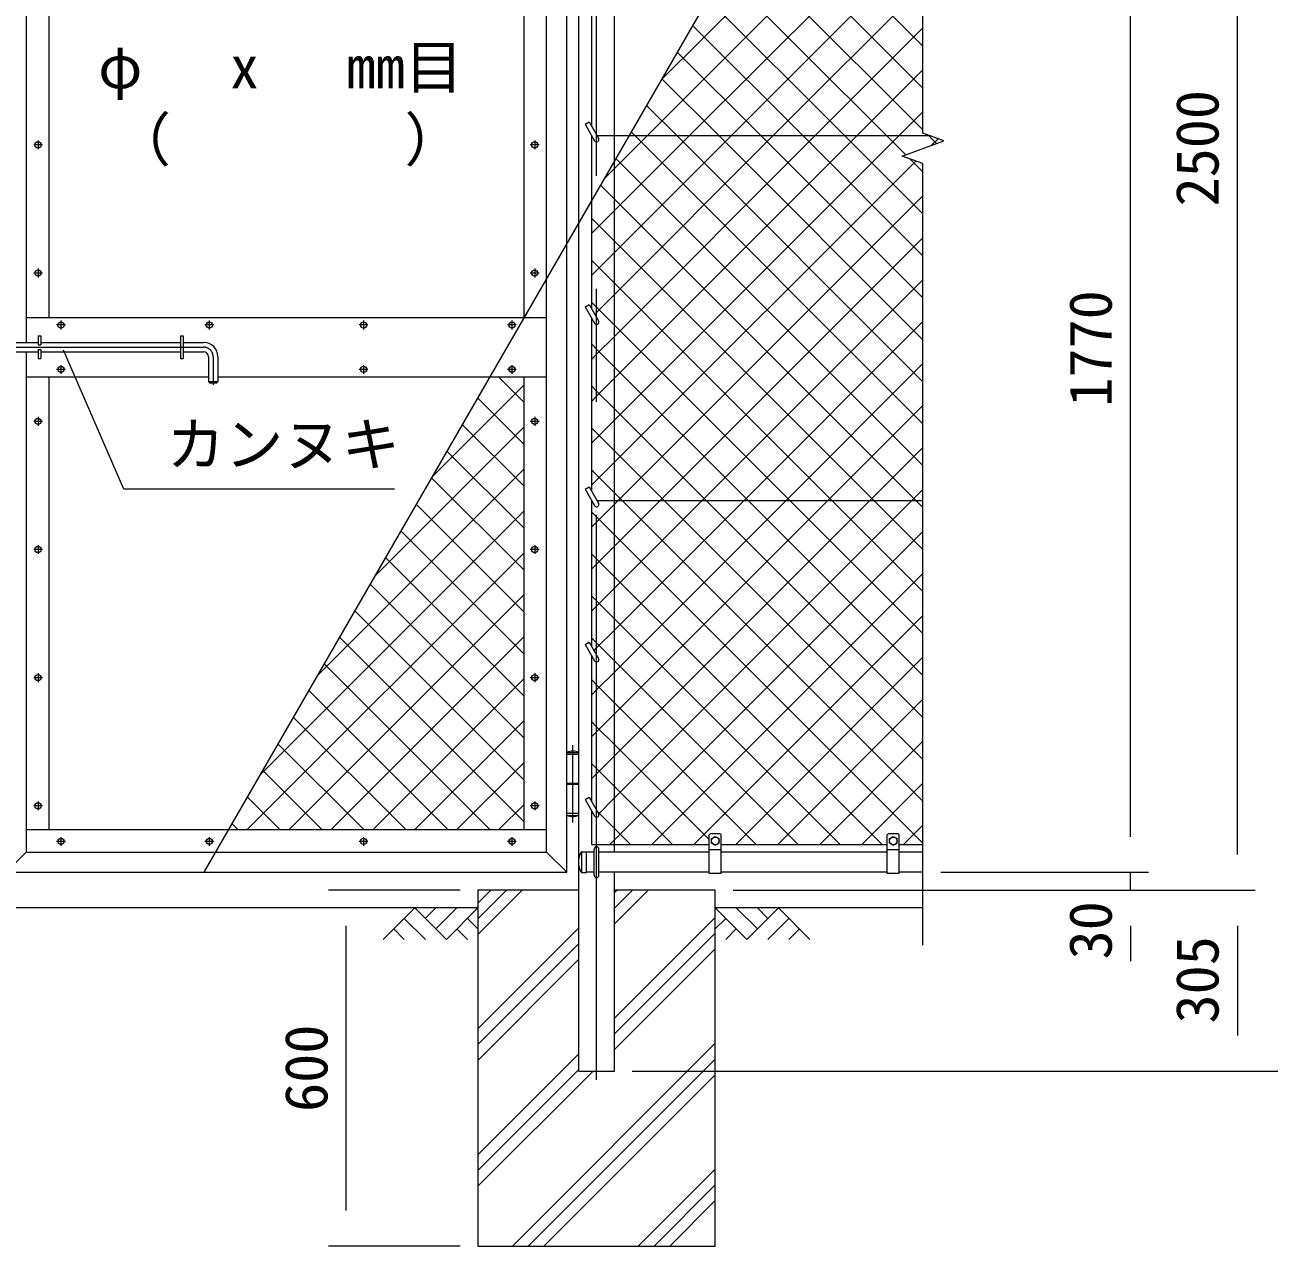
# Model space of a CAD drawing. Units: millimetres, scale not verified. Extents: x -6300 to 6300, y -4455 to 4455.
# Drawn here: x 1953 to 4050, y -1649 to 409 of the extents above; entities that cross this region are included whole.
import ezdxf
from ezdxf.enums import TextEntityAlignment as Align

# ---------------------------------------------------------------- set-up
doc = ezdxf.new("R2010")
doc.units = ezdxf.units.MM
doc.header["$LTSCALE"] = 30
doc.linetypes.add('USER1', pattern=[50.8, 31.75, -6.35, 6.35, -6.35])
for name, color, linetype, lineweight in [('0-0_D-STR1', 1, 'Continuous', 18), ('0-1_D-STR3', 3, 'Continuous', 13), ('0-2_D-BMK', 2, 'USER1', 13), ('0-3_D-STR4', 7, 'Continuous', 9), ('0-4_D-BGD', 7, 'Continuous', 9), ('0-5_D-DCR-HCH', 7, 'Continuous', 9), ('0-6_D-STR-DIM', 7, 'Continuous', 9), ('0-8_D-STR-TXT', 7, 'Continuous', 9), ('0-A_Defpoints', 8, 'Continuous', 18), ('0-B_D-STR2', 7, 'Continuous', 9)]:
    doc.layers.add(name, color=color, linetype=linetype, lineweight=lineweight)
doc.styles.add('ＭＳ ゴシック', font='')
doc.styles.get('ＭＳ ゴシック').set_extended_font_data('MS Gothic')

msp = doc.modelspace()

# ---------------------------------------------------------------- linework, layer by layer
at = {"layer": '0-0_D-STR1'}
for p, q in [((2946.31, -985.05), (2946.31, 1416.95)), ((2885.81, 780.95), (2885.81, -1354.05)), ((2865.81, -1019.05), (2865.81, 750.95)), ((1954.81, 716.95), (1954.81, -126.05)), ((2831.81, -985.05), (2831.81, 716.95)), ((1992.81, 678.95), (1992.81, -84.05)), ((2793.81, -84.05), (2793.81, 678.95)), ((1954.81, -84.05), (2831.81, -84.05)), ((1954.81, -142.05), (1954.81, -985.05)), ((1954.81, -184.05), (2261.81, -184.05)), ((1992.81, -184.05), (1992.81, -947.05)), ((2277.81, -184.05), (2831.81, -184.05)), ((2793.81, -947.05), (2793.81, -184.05)), ((1954.81, -947.05), (2831.81, -947.05)), ((1954.81, -985.05), (1920.81, -1019.05)), ((1954.81, -985.05), (2831.81, -985.05)), ((2831.81, -985.05), (2865.81, -1019.05)), ((2890.73, -984.55), (2899.06, -984.55)), ((2891.06, -1019.55), (2891.06, -984.55)), ((2899.06, -1019.55), (2899.06, -984.55)), ((2912.06, -985.05), (2899.06, -985.05)), ((3106.06, -985.05), (2920.06, -985.05)), ((3406.06, -985.05), (3126.06, -985.05)), ((3466.06, -985.05), (3426.06, -985.05)), ((1920.81, -1019.05), (2865.81, -1019.05)), ((2890.73, -1019.55), (2899.06, -1019.55)), ((2912.06, -1019.05), (2899.06, -1019.05)), ((3106.06, -1019.05), (2920.06, -1019.05)), ((3406.06, -1019.05), (3126.06, -1019.05)), ((3466.06, -1019.05), (3426.06, -1019.05))]:
    msp.add_line(p, q, dxfattribs=at)
msp.add_lwpolyline([(2885.81, -1354.05), (2946.31, -1354.05), (2946.31, -1019.05)], dxfattribs=at)
for centre, radius, start, end in [((2921.28, -1002.05), 35.72, 151.52136, 208.47864), ((2890.73, -985.55), 1, 90, 147.70173), ((2890.73, -1018.55), 1, 212.29827, 270)]:
    msp.add_arc(centre, radius, start, end, dxfattribs=at)
at = {"layer": '0-1_D-STR3'}
for p, q in [((2908.06, 237.81), (2908.06, 472.81)), ((2896.67, 241.54), (2903.59, 245.54)), ((2896.67, 241.54), (2912.59, 213.95)), ((2903.59, 245.54), (2919.52, 217.95)), ((2908.06, -69.69), (2908.06, 221.81)), ((3478.84, 221.95), (2917.21, 221.95)), ((2896.67, -65.96), (2903.59, -61.96)), ((2903.59, -61.96), (2919.52, -89.55)), ((2896.67, -65.96), (2912.59, -93.55)), ((2908.06, -377.19), (2908.06, -85.69)), ((1974.81, -115.05), (1974.81, -130.05)), ((1974.81, -115.05), (1979.31, -115.05)), ((1979.31, -115.05), (1979.31, -130.05)), ((2214.81, -115.05), (2214.81, -153.05)), ((2214.81, -115.05), (2219.31, -115.05)), ((2219.31, -115.05), (2219.31, -153.05)), ((1857.31, -126.05), (1974.81, -126.05)), ((1857.31, -142.05), (1974.81, -142.05)), ((1974.81, -130.05), (1979.31, -130.05)), ((1974.81, -138.05), (1974.81, -153.05)), ((1979.31, -126.05), (2214.81, -126.05)), ((1979.31, -142.05), (2214.81, -142.05)), ((2219.31, -126.05), (2253.81, -126.05)), ((2219.31, -142.05), (2253.81, -142.05)), ((1974.81, -153.05), (1979.31, -153.05)), ((2214.81, -153.05), (2219.31, -153.05)), ((2277.81, -150.05), (2277.81, -192.05)), ((2261.81, -192.05), (2277.81, -192.05)), ((2263.81, -194.05), (2275.81, -194.05)), ((2275.81, -194.05), (2277.81, -192.05)), ((2896.67, -373.46), (2903.59, -369.46)), ((2896.67, -373.46), (2912.59, -401.05)), ((2903.59, -369.46), (2919.52, -397.05)), ((2908.06, -638.69), (2908.06, -393.19)), ((3466.06, -393.05), (2917.21, -393.05)), ((2896.67, -634.96), (2903.59, -630.96)), ((2896.67, -634.96), (2912.59, -662.55)), ((2903.59, -630.96), (2919.52, -658.55)), ((2908.06, -900.19), (2908.06, -654.69)), ((2865.81, -817.05), (2885.81, -817.05)), ((2865.81, -923.05), (2865.81, -817.05)), ((2885.81, -817.05), (2885.81, -923.05)), ((2865.81, -820.05), (2885.81, -820.05)), ((2865.81, -869.05), (2885.81, -869.05)), ((2885.81, -871.05), (2865.81, -871.05)), ((2896.67, -896.46), (2903.59, -892.46)), ((2896.67, -896.46), (2912.59, -924.05)), ((2903.59, -892.46), (2919.52, -920.05)), ((2885.81, -920.05), (2865.81, -920.05)), ((2908.06, -972.05), (2908.06, -916.19)), ((2865.81, -923.05), (2885.81, -923.05)), ((3106.06, -1021.05), (3106.06, -956.05)), ((3124.06, -954.05), (3108.06, -954.05)), ((3109.56, -969.79), (3109.56, -962.31)), ((3122.56, -969.79), (3122.56, -962.31)), ((3126.06, -1021.05), (3126.06, -956.05)), ((3406.06, -1021.05), (3406.06, -956.05)), ((3424.06, -954.05), (3408.06, -954.05)), ((3409.56, -969.79), (3409.56, -962.31)), ((3422.56, -969.79), (3422.56, -962.31)), ((3426.06, -1021.05), (3426.06, -956.05)), ((2908.06, -972.05), (3106.06, -972.05)), ((2912.06, -1024.05), (2912.06, -980.05)), ((2920.06, -1024.05), (2920.06, -980.05)), ((3126.06, -981.05), (3106.06, -981.05)), ((3109.56, -969.79), (3116.06, -973.55)), ((3116.06, -973.55), (3122.56, -969.79)), ((3126.06, -972.05), (3406.06, -972.05)), ((3426.06, -981.05), (3406.06, -981.05)), ((3409.56, -969.79), (3416.06, -973.55)), ((3416.06, -973.55), (3422.56, -969.79)), ((3426.06, -972.05), (3466.06, -972.05)), ((3126.06, -1021.05), (3106.06, -1021.05)), ((3426.06, -1021.05), (3406.06, -1021.05))]:
    msp.add_line(p, q, dxfattribs=at)
for points in [[(1974.81, -138.05), (1979.31, -138.05), (1979.31, -153.05)], [(2261.81, -150.05), (2261.81, -192.05), (2263.81, -194.05)], [(3109.56, -962.31), (3116.06, -958.55), (3122.56, -962.31)], [(3409.56, -962.31), (3416.06, -958.55), (3422.56, -962.31)]]:
    msp.add_lwpolyline(points, dxfattribs=at)
for centre, radius in [((1974.81, 206.95), 5.25), ((2811.81, 206.95), 5.25), ((1974.81, -9.05), 5.25), ((2811.81, -9.05), 5.25), ((2013.31, -96.55), 5.25), ((2263.31, -96.55), 5.25), ((2523.31, -96.55), 5.25), ((2773.31, -96.55), 5.25), ((2013.31, -171.55), 5.25), ((2523.31, -171.55), 5.25), ((2773.31, -171.55), 5.25), ((1974.81, -259.05), 5.25), ((2811.81, -259.05), 5.25), ((1974.81, -475.05), 5.25), ((2811.81, -475.05), 5.25), ((1974.81, -691.05), 5.25), ((2811.81, -691.05), 5.25), ((1974.81, -907.05), 5.25), ((2811.81, -907.05), 5.25), ((2013.31, -967.05), 5.25), ((2263.31, -967.05), 5.25), ((2523.31, -967.05), 5.25), ((2773.31, -967.05), 5.25), ((3116.06, -966.05), 6.49), ((3416.06, -966.05), 6.49)]:
    msp.add_circle(centre, radius, dxfattribs=at)
for centre, radius, start, end in [((2916.06, 215.95), 4, 210, 30), ((2916.06, -91.55), 4, 210, 30), ((2253.81, -150.05), 24, 0, 90), ((2253.81, -150.05), 8, 0, 90), ((2916.06, -399.05), 4, 210, 30), ((2916.06, -660.55), 4, 210, 30), ((2875.81, -841.05), 26, 67.38014, 112.61986), ((2916.06, -922.05), 4, 210, 30), ((2875.81, -899.05), 26, 247.38014, 292.61986), ((3108.06, -956.05), 2, 90, 180), ((3124.06, -956.05), 2, 0, 90), ((3408.06, -956.05), 2, 90, 180), ((3424.06, -956.05), 2, 0, 90), ((2916.06, -980.05), 4, 0, 180), ((2916.06, -1024.05), 4, 180, 0)]:
    msp.add_arc(centre, radius, start, end, dxfattribs=at)
at = {"layer": '0-2_D-BMK'}
for p, q in [((2916.06, -1369.05), (2916.06, 1490.95)), ((1974.81, 214.39), (1974.81, 199.51)), ((2811.81, 214.39), (2811.81, 199.51)), ((1982.25, 206.95), (1967.37, 206.95)), ((2819.25, 206.95), (2804.37, 206.95)), ((1982.25, -9.05), (1967.37, -9.05)), ((1974.81, -1.61), (1974.81, -16.49)), ((2819.25, -9.05), (2804.37, -9.05)), ((2811.81, -1.61), (2811.81, -16.49)), ((2020.75, -96.55), (2005.87, -96.55)), ((2013.31, -89.11), (2013.31, -103.99)), ((2270.75, -96.55), (2255.87, -96.55)), ((2263.31, -89.11), (2263.31, -103.99)), ((2530.75, -96.55), (2515.87, -96.55)), ((2523.31, -89.11), (2523.31, -103.99)), ((2780.75, -96.55), (2765.87, -96.55)), ((2773.31, -89.11), (2773.31, -103.99)), ((1673.7, -134.05), (2253.81, -134.05)), ((2013.31, -164.11), (2013.31, -178.99)), ((2269.81, -150.05), (2269.81, -197.31)), ((2523.31, -164.11), (2523.31, -178.99)), ((2773.31, -164.11), (2773.31, -178.99)), ((2020.75, -171.55), (2005.87, -171.55)), ((2530.75, -171.55), (2515.87, -171.55)), ((2780.75, -171.55), (2765.87, -171.55)), ((1974.81, -251.61), (1974.81, -266.49)), ((2811.81, -251.61), (2811.81, -266.49)), ((1982.25, -259.05), (1967.37, -259.05)), ((2819.25, -259.05), (2804.37, -259.05)), ((1982.25, -475.05), (1967.37, -475.05)), ((1974.81, -467.61), (1974.81, -482.49)), ((2819.25, -475.05), (2804.37, -475.05)), ((2811.81, -467.61), (2811.81, -482.49)), ((1982.25, -691.05), (1967.37, -691.05)), ((1974.81, -683.61), (1974.81, -698.49)), ((2819.25, -691.05), (2804.37, -691.05)), ((2811.81, -683.61), (2811.81, -698.49)), ((2875.81, -935.05), (2875.81, -805.05)), ((1974.81, -899.61), (1974.81, -914.49)), ((2811.81, -899.61), (2811.81, -914.49)), ((1982.25, -907.05), (1967.37, -907.05)), ((2819.25, -907.05), (2804.37, -907.05)), ((2013.31, -959.61), (2013.31, -974.49)), ((2263.31, -959.61), (2263.31, -974.49)), ((2523.31, -959.61), (2523.31, -974.49)), ((2773.31, -959.61), (2773.31, -974.49)), ((2020.75, -967.05), (2005.87, -967.05)), ((2270.75, -967.05), (2255.87, -967.05)), ((2530.75, -967.05), (2515.87, -967.05)), ((2780.75, -967.05), (2765.87, -967.05))]:
    msp.add_line(p, q, dxfattribs=at)
msp.add_arc((2253.81, -150.05), 16, 0, 90, dxfattribs=at)
at = {"layer": '0-3_D-STR4'}
for p, q in [((2885.81, -1049.05), (2716.06, -1049.05)), ((3116.06, -1049.05), (2946.31, -1049.05))]:
    msp.add_line(p, q, dxfattribs=at)
msp.add_lwpolyline([(2716.06, -1049.05), (2716.06, -1649.05), (3116.06, -1649.05), (3116.06, -1049.05)], dxfattribs=at)
at = {"layer": '0-4_D-BGD'}
for p, q in [((2716.06, -1079.05), (1116.06, -1079.05)), ((3466.06, -1079.05), (3116.06, -1079.05))]:
    msp.add_line(p, q, dxfattribs=at)
at = {"layer": '0-5_D-DCR-HCH'}
for p, q in [((2716.06, -1123.87), (2790.88, -1049.05)), ((2716.06, -1097.35), (2764.36, -1049.05)), ((2716.06, -1070.83), (2737.84, -1049.05)), ((2946.31, -1105.75), (3003.01, -1049.05)), ((2946.31, -1079.23), (2976.49, -1049.05)), ((2946.31, -1052.72), (2949.97, -1049.05)), ((2609.63, -1079.05), (2556.42, -1132.26)), ((2609.63, -1079.05), (2662.85, -1132.26)), ((2627.37, -1096.79), (2645.11, -1079.05)), ((2645.11, -1114.52), (2680.58, -1079.05)), ((2662.85, -1132.26), (2716.06, -1079.05)), ((3169.27, -1132.26), (3116.06, -1079.05)), ((3187.01, -1114.52), (3151.53, -1079.05)), ((3222.48, -1079.05), (3169.27, -1132.26)), ((3204.84, -1096.88), (3187.01, -1079.05)), ((3222.48, -1079.05), (3275.69, -1132.26)), ((2591.9, -1096.79), (2627.53, -1132.26)), ((2698.32, -1096.79), (2716.06, -1114.44)), ((2946.31, -1264.85), (3116.06, -1095.1)), ((3133.8, -1096.79), (3116.06, -1114.44)), ((3240.22, -1096.79), (3204.58, -1132.26)), ((2574.16, -1114.52), (2591.98, -1132.26)), ((2680.58, -1114.52), (2698.4, -1132.26)), ((2716.06, -1282.97), (2885.81, -1113.22)), ((2946.31, -1291.36), (3116.06, -1121.61)), ((3151.53, -1114.52), (3133.71, -1132.26)), ((3257.96, -1114.52), (3240.14, -1132.26)), ((2716.06, -1309.48), (2885.81, -1139.73)), ((2946.31, -1317.88), (3116.06, -1148.13)), ((2716.06, -1336), (2885.81, -1166.25)), ((2774.24, -1649.05), (3116.06, -1307.23)), ((2716.06, -1495.1), (2885.81, -1325.35)), ((2800.76, -1649.05), (3116.06, -1333.75)), ((2716.06, -1521.61), (2885.81, -1351.86)), ((2716.06, -1548.13), (2910.14, -1354.05)), ((2827.27, -1649.05), (3116.06, -1360.26)), ((2986.37, -1649.05), (3116.06, -1519.36)), ((3012.89, -1649.05), (3116.06, -1545.88)), ((3039.4, -1649.05), (3116.06, -1572.39))]:
    msp.add_line(p, q, dxfattribs=at)
at = {"layer": '0-6_D-STR-DIM'}
for p, q in [((3466.06, 226.6), (3466.06, 1513.95)), ((3996.06, -989.05), (3996.06, 1390.95)), ((3816.06, -959.05), (3816.06, 690.95)), ((3430.82, 188.13), (3501.3, 213.78)), ((3501.3, 213.78), (3466.06, 226.6)), ((3466.06, 175.3), (3430.82, 188.13)), ((3466.06, -1142.05), (3466.06, 175.3)), ((3816.06, -959.05), (3816.06, -899.05)), ((3496.06, -1019.05), (3846.06, -1019.05)), ((3496.06, -1019.05), (3846.06, -1019.05)), ((3816.06, -1049.05), (3816.06, -1019.05)), ((2686.06, -1049.05), (2464.28, -1049.05)), ((3146.06, -1049.05), (3846.06, -1049.05)), ((3146.06, -1049.05), (4026.06, -1049.05)), ((3146.06, -1049.05), (4026.06, -1049.05)), ((2494.28, -1589.05), (2494.28, -1109.05)), ((3816.06, -1109.05), (3816.06, -1169.05)), ((3996.06, -1109.05), (3996.06, -1294.05)), ((2976.31, -1354.05), (4206.06, -1354.05)), ((2976.31, -1354.05), (4026.06, -1354.05)), ((2686.06, -1649.05), (2464.28, -1649.05))]:
    msp.add_line(p, q, dxfattribs=at)
at = {"layer": '0-8_D-STR-TXT'}
msp.add_lwpolyline([(2575.31, -373.42), (2119.35, -373.42), (2017.92, -139.03)], dxfattribs=at)
at = {"layer": '0-A_Defpoints'}
msp.add_line((3466.06, 1080.32), (2253.99, -1019.05), dxfattribs=at)
at = {"layer": '0-B_D-STR2'}
for p, q in [((3025.08, 316.53), (3466.06, 757.5)), ((3466.06, 373.41), (3207.31, 632.16)), ((3071.93, 221.95), (3466.06, 616.08)), ((3466.06, 302.7), (3181.43, 587.33)), ((3142.64, 221.95), (3466.06, 545.37)), ((3466.06, 231.99), (3155.55, 542.5)), ((3334.68, 221.95), (3103.78, 452.84)), ((3263.96, 221.95), (3077.9, 408.02)), ((3284.06, 221.95), (3466.06, 403.95)), ((3193.25, 221.95), (3052.02, 363.19)), ((3122.54, 221.95), (3026.14, 318.36)), ((3354.77, 221.95), (3466.06, 333.24)), ((3051.83, 221.95), (3000.26, 273.53)), ((3425.48, 221.95), (3466.06, 262.53)), ((2946.31, 96.33), (3071.93, 221.95)), ((2946.31, 25.62), (3142.64, 221.95)), ((2946.31, -115.8), (3284.06, 221.95)), ((2946.31, -186.51), (3354.77, 221.95)), ((2946.31, -257.22), (3425.48, 221.95)), ((2981.12, 221.95), (2974.37, 228.7)), ((3466.06, -262.98), (2981.12, 221.95)), ((3466.06, -192.27), (3051.83, 221.95)), ((3466.06, -121.56), (3122.54, 221.95)), ((3466.06, -50.85), (3193.25, 221.95)), ((3466.06, 19.86), (3263.96, 221.95)), ((3466.06, 90.57), (3334.68, 221.95)), ((3480.42, 206.18), (3491.56, 217.32)), ((3466.06, -333.7), (2948.49, 183.87)), ((3466.06, 161.28), (3444.01, 183.32)), ((2951.9, -393.05), (3466.06, 121.11)), ((2916.06, 66.08), (2946.31, 96.33)), ((2916.06, 74.88), (2908.06, 82.88)), ((2908.06, 58.08), (2916.06, 66.08)), ((2946.31, 44.63), (2916.06, 74.88)), ((3383.99, -393.05), (2946.31, 44.63)), ((3022.61, -393.05), (3466.06, 50.4)), ((2916.06, -4.63), (2946.31, 25.62)), ((2916.06, 4.17), (2908.06, 12.17)), ((2946.31, -26.08), (2916.06, 4.17)), ((2908.06, -12.63), (2916.06, -4.63)), ((3093.32, -393.05), (3466.06, -20.31)), ((3313.28, -393.05), (2946.31, -26.08)), ((2916.06, -66.54), (2908.06, -58.54)), ((2946.31, -96.79), (2916.06, -66.54)), ((3242.57, -393.05), (2946.31, -96.79)), ((2916.06, -146.05), (2946.31, -115.8)), ((2916.06, -137.25), (2908.06, -129.25)), ((2908.06, -154.05), (2916.06, -146.05)), ((2946.31, -167.5), (2916.06, -137.25)), ((3171.86, -393.05), (2946.31, -167.5)), ((3234.74, -393.05), (3466.06, -161.73)), ((2735.3, -185.38), (2736.64, -184.05)), ((2793.81, -227.13), (2750.73, -184.05)), ((2916.06, -216.76), (2946.31, -186.51)), ((2638.71, -352.69), (2793.81, -197.59)), ((2916.06, -207.96), (2908.06, -199.96)), ((2946.31, -238.21), (2916.06, -207.96)), ((2793.81, -297.84), (2715.55, -219.59)), ((2908.06, -224.76), (2916.06, -216.76)), ((3101.15, -393.05), (2946.31, -238.21)), ((3305.45, -393.05), (3466.06, -232.45)), ((2542.12, -519.99), (2793.81, -268.3)), ((2793.81, -368.55), (2689.67, -264.42)), ((2916.06, -278.67), (2908.06, -270.67)), ((2916.06, -287.47), (2946.31, -257.22)), ((2908.06, -295.47), (2916.06, -287.47)), ((2946.31, -308.92), (2916.06, -278.67)), ((2793.81, -439.26), (2663.79, -309.25)), ((3030.44, -393.05), (2946.31, -308.92)), ((3376.17, -393.05), (3466.06, -303.16)), ((2445.52, -687.29), (2793.81, -339.01)), ((2793.81, -509.97), (2637.91, -354.07)), ((2916.06, -349.38), (2908.06, -341.38)), ((2946.31, -379.63), (2916.06, -349.38)), ((2959.73, -393.05), (2946.31, -379.63)), ((2946.31, -398.64), (2951.9, -393.05)), ((2946.31, -469.35), (3022.61, -393.05)), ((2946.31, -540.06), (3093.32, -393.05)), ((2946.31, -681.48), (3234.74, -393.05)), ((2946.31, -752.2), (3305.45, -393.05)), ((2946.31, -822.91), (3376.17, -393.05)), ((3466.06, -899.38), (2959.73, -393.05)), ((3466.06, -828.67), (3030.44, -393.05)), ((3466.06, -757.96), (3101.15, -393.05)), ((3466.06, -687.25), (3171.86, -393.05)), ((3466.06, -616.54), (3242.57, -393.05)), ((3466.06, -545.83), (3313.28, -393.05)), ((3466.06, -475.12), (3383.99, -393.05)), ((2348.93, -854.6), (2793.81, -409.72)), ((2793.81, -580.68), (2612.03, -398.9)), ((2916.06, -428.89), (2946.31, -398.64)), ((2908.06, -436.89), (2916.06, -428.89)), ((2793.81, -651.39), (2586.14, -443.73)), ((2327.19, -947.05), (2793.81, -480.43)), ((2916.06, -499.6), (2946.31, -469.35)), ((2793.81, -722.11), (2560.26, -488.56)), ((2916.06, -490.8), (2908.06, -482.8)), ((2908.06, -507.6), (2916.06, -499.6)), ((2946.31, -521.05), (2916.06, -490.8)), ((3397.3, -972.05), (2946.31, -521.05)), ((3009.3, -972.05), (3466.06, -515.29)), ((2793.81, -792.82), (2534.38, -533.39)), ((2916.06, -570.31), (2946.31, -540.06)), ((2397.9, -947.05), (2793.81, -551.14)), ((2916.06, -561.51), (2908.06, -553.51)), ((2946.31, -591.76), (2916.06, -561.51)), ((2793.81, -863.53), (2508.5, -578.22)), ((2908.06, -578.31), (2916.06, -570.31)), ((3080.01, -972.05), (3466.06, -586)), ((3326.59, -972.05), (2946.31, -591.76)), ((2468.61, -947.05), (2793.81, -621.85)), ((2793.81, -934.24), (2482.62, -623.05)), ((2916.06, -632.22), (2908.06, -624.22)), ((2946.31, -662.47), (2916.06, -632.22)), ((2735.91, -947.05), (2456.74, -667.88)), ((3255.88, -972.05), (2946.31, -662.47)), ((3150.72, -972.05), (3466.06, -656.71)), ((2916.06, -711.73), (2946.31, -681.48)), ((2665.2, -947.05), (2430.85, -712.7)), ((2539.32, -947.05), (2793.81, -692.56)), ((2908.06, -719.73), (2916.06, -711.73)), ((3221.43, -972.05), (3466.06, -727.42)), ((2916.06, -782.45), (2946.31, -752.2)), ((2594.49, -947.05), (2404.97, -757.53)), ((2610.03, -947.05), (2793.81, -763.27)), ((2908.06, -790.45), (2916.06, -782.45)), ((2523.78, -947.05), (2379.09, -802.36)), ((3292.14, -972.05), (3466.06, -798.13)), ((2680.74, -947.05), (2793.81, -833.98)), ((2916.06, -853.16), (2946.31, -822.91)), ((2453.07, -947.05), (2353.21, -847.19)), ((2908.06, -861.16), (2916.06, -853.16)), ((3362.85, -972.05), (3466.06, -868.84)), ((2382.35, -947.05), (2327.33, -892.02)), ((2751.45, -947.05), (2793.81, -904.7)), ((2311.64, -947.05), (2301.44, -936.85)), ((3433.56, -972.05), (3466.06, -939.55))]:
    msp.add_line(p, q, dxfattribs=at)
for points in [[(2928.49, 149.22), (2946.31, 167.04), (3001.22, 221.95), (3466.06, 686.79)], [(3436.97, 190.37), (3405.39, 221.95), (3129.66, 497.67)], [(2913.05, -78.34), (2916.06, -75.34), (2946.31, -45.09), (3213.35, 221.95), (3466.06, 474.66)], [(3488.81, 209.23), (3476.1, 221.95), (3474.53, 223.52)], [(2908.06, -366.18), (2916.06, -358.18), (2946.31, -327.93), (3453.95, 179.71)], [(3466.06, -404.41), (3454.7, -393.05), (2946.31, 115.34), (2922.61, 139.04)], [(2911.84, -645.24), (2916.06, -641.02), (2946.31, -610.77), (3164.03, -393.05), (3466.06, -91.02)], [(2919.63, -920.29), (2946.31, -893.62), (3446.88, -393.05), (3466.06, -373.87)], [(3466.06, -970.09), (2946.31, -450.34), (2916.06, -420.09), (2908.06, -412.09)], [(2938.59, -972.05), (2946.31, -964.33), (3466.06, -444.58)], [(3185.17, -972.05), (2946.31, -733.18), (2916.06, -702.93), (2908.06, -694.93)], [(3106.06, -963.64), (2946.31, -803.89), (2916.06, -773.64), (2908.06, -765.64)], [(3043.75, -972.05), (2946.31, -874.61), (2916.06, -844.36), (2908.06, -836.36)], [(2973.04, -972.05), (2946.31, -945.32), (2917.45, -916.46)]]:
    msp.add_lwpolyline(points, dxfattribs=at)

# ---------------------------------------------------------------- texts
at = {"layer": '0-6_D-STR-DIM', "style": 'ＭＳ ゴシック'}
for s, p in [('2500', (3985.94, 103.08)), ('1770', (3805.94, -234.4)), ('30', (3805.94, -1165.9)), ('305', (3985.94, -1273.89)), ('600', (2484.16, -1422.92))]:
    msp.add_text(s, height=72.14, rotation=90, dxfattribs=at).set_placement(p, align=Align.BOTTOM_LEFT)
at = {"layer": '0-8_D-STR-TXT', "style": 'ＭＳ ゴシック'}
for s, p in [('φ\u3000 x\u3000 mm目', (2076.06, 280.67)), ('（\u3000\u3000\u3000\u3000）', (2100.42, 158.19)), ('カンヌキ', (2191.17, -355.3))]:
    msp.add_text(s, height=72.14, dxfattribs=at).set_placement(p, align=Align.BOTTOM_LEFT)

doc.saveas('drawing.dxf')
